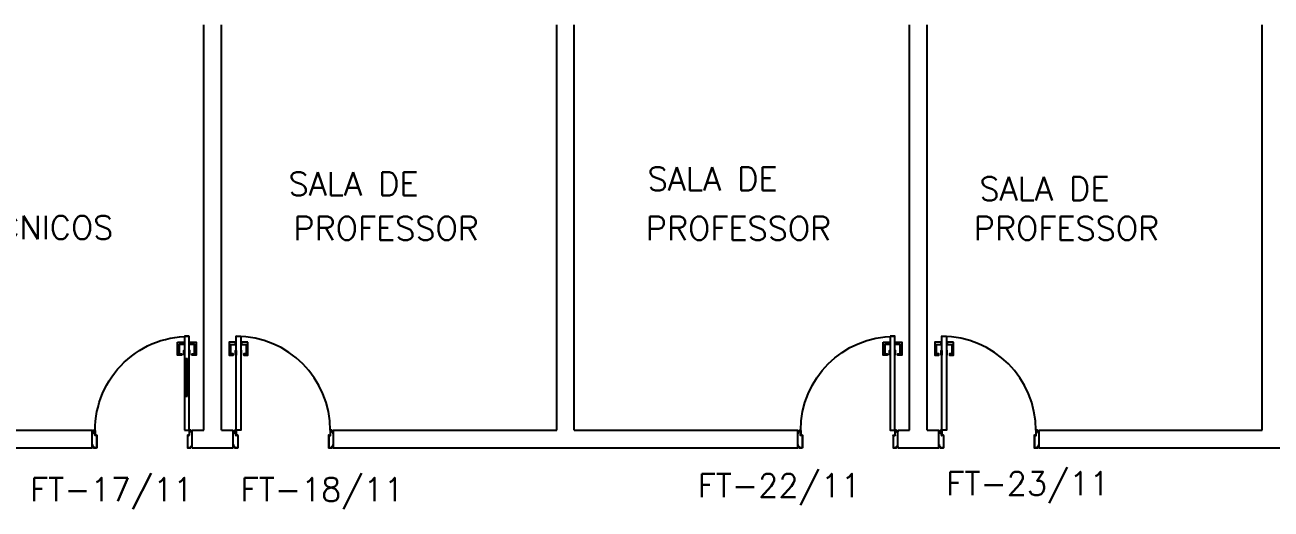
# Model space of a CAD drawing. Header units: millimetres. Extents: x 2686 to 2939, y 1294 to 1441.
# Drawn here: x 2742.3 to 2752.9, y 1406.25 to 1410.37 of the extents above; entities that cross this region are included whole.
import ezdxf

# ---------------------------------------------------------------- set-up
doc = ezdxf.new("R2010")
doc.units = ezdxf.units.MM
for name, color, linetype in [('AR-ALV', 2, 'Continuous'), ('AR-PORTA', 1, 'Continuous'), ('ENDEREÇO', 2, 'Continuous'), ('maçaneta', 1, 'Continuous'), ('mov', 1, 'Continuous'), ('PM-PERFIL U-C', 2, 'Continuous'), ('PM-VIDRO', 2, 'Continuous'), ('pm1', 2, 'Continuous'), ('pm2', 2, 'Continuous'), ('TEXTO', 2, 'Continuous')]:
    doc.layers.add(name, color=color, linetype=linetype)
doc.styles.add('UNB-100', font='simplex.shx', dxfattribs={"height": 0.2})
doc.styles.add('UNB1-100', font='simplex.shx', dxfattribs={"height": 0.2})

# ---------------------------------------------------------------- blocks, each defined once
blk = doc.blocks.new('PM3V')
at = {"layer": 'maçaneta'}
for points in [[(0.02, 0.9), (-0.035, 0.9), (-0.035, 0.79), (0, 0.79), (0, 0.8), (-0.02, 0.8), (-0.02, 0.879, -0.414214), (-0.018, 0.88), (0.02, 0.88)], [(0.125, 0.9), (0.07, 0.9), (0.07, 0.88), (0.109, 0.88, -0.414214), (0.11, 0.879), (0.11, 0.8), (0.09, 0.8), (0.09, 0.79), (0.125, 0.79)]]:
    blk.add_lwpolyline(points, format="xyb", close=True, dxfattribs=at)
for points in [[(0.02, 0.79), (0.02, 0.83), (0.025, 0.83), (0.025, 0.79)], [(0.07, 0.79), (0.07, 0.83), (0.065, 0.83), (0.065, 0.79)]]:
    blk.add_lwpolyline(points, close=True, dxfattribs=at)
at = {"layer": 'mov'}
blk.add_arc((0.025, 0.15), 0.8, 356.8472, 90, dxfattribs=at)
at = {"layer": 'PM-PERFIL U-C'}
for p, q in [((0, 0.12), (0, 0.139)), ((0.002, 0.12), (0, 0.12)), ((0.002, 0.14), (0.01, 0.14)), ((0.002, 0.138), (0.002, 0.12)), ((0.011, 0.138), (0.002, 0.138)), ((0.01, 0.14), (0.01, 0.149)), ((0.012, 0.15), (0.024, 0.15)), ((0.012, 0.148), (0.012, 0.14)), ((0.023, 0.148), (0.012, 0.148)), ((0.023, 0.109), (0.023, 0.148)), ((0.025, 0.149), (0.025, 0.109)), ((0.038, 0.109), (0.025, 0.109)), ((0.038, 0.107), (0.025, 0.107)), ((0.038, 0.107), (0.038, 0.002)), ((0.04, 0.108), (0.04, 0.002)), ((0.81, 0.108), (0.81, 0.002)), ((0.812, 0.109), (0.825, 0.109)), ((0.812, 0.107), (0.826, 0.107)), ((0.812, 0.107), (0.812, 0.002)), ((0.825, 0.149), (0.825, 0.109)), ((0.839, 0.15), (0.827, 0.15)), ((0.827, 0.148), (0.838, 0.148)), ((0.827, 0.109), (0.827, 0.148)), ((0.838, 0.148), (0.838, 0.14)), ((0.84, 0.14), (0.84, 0.149)), ((0.849, 0.14), (0.84, 0.14)), ((0.84, 0.138), (0.848, 0.138)), ((0.848, 0.138), (0.848, 0.12)), ((0.848, 0.12), (0.85, 0.12)), ((0.85, 0.12), (0.85, 0.139)), ((0, 0.03), (0.002, 0.03)), ((0, 0.012), (0, 0.03)), ((0.002, 0.03), (0.002, 0.012)), ((0.002, 0.012), (0.011, 0.012)), ((0.01, 0.01), (0.002, 0.01)), ((0.01, 0.002), (0.01, 0.01)), ((0.012, 0.011), (0.012, 0.002)), ((0.012, 0.002), (0.038, 0.002)), ((0.038, 0), (0.012, 0)), ((0.838, 0.002), (0.812, 0.002)), ((0.812, 0), (0.839, 0)), ((0.838, 0.011), (0.838, 0.002)), ((0.848, 0.012), (0.84, 0.012)), ((0.84, 0.002), (0.84, 0.01)), ((0.84, 0.01), (0.849, 0.01)), ((0.85, 0.03), (0.848, 0.03)), ((0.848, 0.03), (0.848, 0.012)), ((0.85, 0.012), (0.85, 0.03))]:
    blk.add_line(p, q, dxfattribs=at)
for centre, start, end in [((0.002, 0.139), 90, 180), ((0.012, 0.149), 90, 180), ((0.011, 0.14), 270, 0), ((0.025, 0.109), 180, 270), ((0.024, 0.149), 360, 90), ((0.038, 0.108), 0, 90), ((0.812, 0.108), 90, 180), ((0.827, 0.149), 90, 180), ((0.826, 0.109), 270, 0), ((0.84, 0.14), 180, 270), ((0.839, 0.149), 0, 90), ((0.849, 0.139), 0, 90), ((0.002, 0.012), 180, 270), ((0.012, 0.002), 180, 270), ((0.011, 0.011), 0, 90), ((0.038, 0.002), 269.9386, 0), ((0.812, 0.002), 180, 270.0614), ((0.84, 0.011), 90, 180), ((0.839, 0.002), 270, 0), ((0.849, 0.012), 270, 0)]:
    blk.add_arc(centre, 0.0015, start, end, dxfattribs=at)
at = {"layer": 'PM-VIDRO', "color": 1}
for p, q in [((0.04, 0.45), (0.04, 0.75)), ((0.05, 0.75), (0.05, 0.45))]:
    blk.add_line(p, q, dxfattribs=at)
at = {"layer": 'pm1'}
for p, q in [((0.025, 0.95), (0.065, 0.95)), ((0.025, 0.75), (0.025, 0.95)), ((0.065, 0.95), (0.065, 0.76)), ((0.04, 0.75), (0.025, 0.75)), ((0.065, 0.76), (0.04, 0.76)), ((0.04, 0.75), (0.04, 0.76)), ((0.05, 0.76), (0.05, 0.75)), ((0.065, 0.75), (0.05, 0.75)), ((0.065, 0.76), (0.065, 0.75)), ((0.025, 0.15), (0.025, 0.45)), ((0.04, 0.45), (0.025, 0.45)), ((0.04, 0.44), (0.04, 0.45)), ((0.065, 0.44), (0.04, 0.44)), ((0.065, 0.45), (0.05, 0.45)), ((0.05, 0.45), (0.05, 0.44)), ((0.065, 0.45), (0.065, 0.44)), ((0.065, 0.44), (0.065, 0.15)), ((0.065, 0.15), (0.025, 0.15))]:
    blk.add_line(p, q, dxfattribs=at)
at = {"layer": 'pm2'}
for p, q in [((0.025, 0.45), (0.025, 0.75)), ((0.065, 0.75), (0.065, 0.45)), ((0.025, 0.15), (0.025, 0.109)), ((0.025, 0.109), (0.035, 0.109)), ((0.825, 0.109), (0.815, 0.109)), ((0.815, 0), (0.84, 0)), ((0.84, 0.01), (0.85, 0.01)), ((0.84, 0), (0.84, 0.01))]:
    blk.add_line(p, q, dxfattribs=at)
blk = doc.blocks.new('PM3')
at = {"layer": 'maçaneta'}
for points in [[(0.02, 0.825), (-0.035, 0.825), (-0.035, 0.715), (0, 0.715), (0, 0.725), (-0.02, 0.725), (-0.02, 0.804, -0.414214), (-0.019, 0.805), (0.02, 0.805)], [(0.125, 0.825), (0.07, 0.825), (0.07, 0.805), (0.108, 0.805, -0.414214), (0.11, 0.804), (0.11, 0.725), (0.09, 0.725), (0.09, 0.715), (0.125, 0.715)]]:
    blk.add_lwpolyline(points, format="xyb", close=True, dxfattribs=at)
for points in [[(0.02, 0.715), (0.02, 0.755), (0.025, 0.755), (0.025, 0.715)], [(0.07, 0.715), (0.07, 0.755), (0.065, 0.755), (0.065, 0.715)]]:
    blk.add_lwpolyline(points, close=True, dxfattribs=at)
at = {"layer": 'mov'}
blk.add_arc((0.025, 0.075), 0.8, 0, 90, dxfattribs=at)
at = {"layer": 'PM-PERFIL U-C'}
for p, q in [((0, 0.045), (0, 0.063)), ((0.002, 0.045), (0, 0.045)), ((0.001, 0.065), (0.01, 0.065)), ((0.002, 0.063), (0.002, 0.045)), ((0.01, 0.063), (0.002, 0.063)), ((0.01, 0.065), (0.01, 0.073)), ((0.011, 0.075), (0.023, 0.075)), ((0.012, 0.073), (0.012, 0.064)), ((0.023, 0.073), (0.012, 0.073)), ((0.023, 0.033), (0.023, 0.073)), ((0.038, 0.032), (0.024, 0.032)), ((0.025, 0.073), (0.025, 0.034)), ((0.038, 0.034), (0.025, 0.034)), ((0.038, 0.032), (0.038, -0.073)), ((0.04, 0.032), (0.04, -0.074)), ((0.81, 0.032), (0.81, -0.074)), ((0.812, 0.034), (0.825, 0.034)), ((0.812, 0.032), (0.826, 0.032)), ((0.812, 0.032), (0.812, -0.073)), ((0.825, 0.073), (0.825, 0.034)), ((0.839, 0.075), (0.827, 0.075)), ((0.827, 0.073), (0.838, 0.073)), ((0.827, 0.033), (0.827, 0.073)), ((0.838, 0.073), (0.838, 0.064)), ((0.84, 0.065), (0.84, 0.073)), ((0.849, 0.065), (0.84, 0.065)), ((0.84, 0.063), (0.848, 0.063)), ((0.848, 0.063), (0.848, 0.045)), ((0.848, 0.045), (0.85, 0.045)), ((0.85, 0.045), (0.85, 0.063)), ((0, -0.045), (0.002, -0.045)), ((0, -0.064), (0, -0.045)), ((0.01, -0.065), (0.001, -0.065)), ((0.002, -0.045), (0.002, -0.063)), ((0.002, -0.063), (0.01, -0.063)), ((0.01, -0.074), (0.01, -0.065)), ((0.038, -0.075), (0.011, -0.075)), ((0.012, -0.065), (0.012, -0.073)), ((0.012, -0.073), (0.038, -0.073)), ((0.838, -0.073), (0.812, -0.073)), ((0.812, -0.075), (0.839, -0.075)), ((0.838, -0.065), (0.838, -0.073)), ((0.848, -0.063), (0.84, -0.063)), ((0.84, -0.074), (0.84, -0.065)), ((0.84, -0.065), (0.849, -0.065)), ((0.85, -0.045), (0.848, -0.045)), ((0.848, -0.045), (0.848, -0.063)), ((0.85, -0.064), (0.85, -0.045))]:
    blk.add_line(p, q, dxfattribs=at)
for centre, start, end in [((0.001, 0.063), 90, 180), ((0.011, 0.073), 90, 180), ((0.01, 0.064), 270, 0), ((0.023, 0.073), 360, 90), ((0.024, 0.033), 180, 270), ((0.038, 0.032), 0, 90), ((0.812, 0.032), 90, 180), ((0.827, 0.073), 90, 180), ((0.826, 0.033), 270, 0), ((0.84, 0.064), 180, 270), ((0.839, 0.073), 0, 90), ((0.849, 0.063), 0, 90), ((0.001, -0.064), 180, 270), ((0.01, -0.065), 0, 90), ((0.011, -0.074), 180, 270), ((0.038, -0.074), 269.9386, 0), ((0.812, -0.074), 180, 270.0614), ((0.84, -0.065), 90, 180), ((0.839, -0.074), 270, 0), ((0.849, -0.064), 270, 0)]:
    blk.add_arc(centre, 0.0015, start, end, dxfattribs=at)
at = {"layer": 'pm1'}
blk.add_lwpolyline([(0.065, 0.875), (0.065, 0.075), (0.025, 0.075), (0.025, 0.875)], close=True, dxfattribs=at)

msp = doc.modelspace()

# ---------------------------------------------------------------- linework, layer by layer
at = {"layer": 'AR-ALV'}
for p, q in [((2743.821, 1406.925), (2743.821, 1410.375)), ((2743.971, 1406.925), (2743.971, 1410.375)), ((2746.821, 1406.925), (2746.821, 1410.375)), ((2746.971, 1406.925), (2746.971, 1410.375)), ((2749.821, 1406.925), (2749.821, 1410.375)), ((2749.971, 1406.925), (2749.971, 1410.375)), ((2752.821, 1406.925), (2752.821, 1410.375)), ((2741.571, 1406.925), (2742.871, 1406.925)), ((2742.871, 1406.775), (2742.871, 1406.925)), ((2743.721, 1406.775), (2743.721, 1406.925)), ((2743.721, 1406.925), (2743.821, 1406.925)), ((2743.971, 1406.925), (2744.071, 1406.925)), ((2744.071, 1406.775), (2744.071, 1406.925)), ((2744.921, 1406.925), (2746.821, 1406.925)), ((2744.921, 1406.925), (2744.921, 1406.775)), ((2746.971, 1406.925), (2748.871, 1406.925)), ((2748.871, 1406.775), (2748.871, 1406.925)), ((2749.721, 1406.775), (2749.721, 1406.925)), ((2749.721, 1406.925), (2749.821, 1406.925)), ((2749.971, 1406.925), (2750.071, 1406.925)), ((2750.071, 1406.775), (2750.071, 1406.925)), ((2750.921, 1406.925), (2752.821, 1406.925)), ((2750.921, 1406.925), (2750.921, 1406.775)), ((2750.921, 1406.925), (2750.921, 1406.775)), ((2741.321, 1406.775), (2742.871, 1406.775)), ((2743.721, 1406.775), (2744.071, 1406.775)), ((2744.921, 1406.775), (2748.871, 1406.775)), ((2746.821, 1406.775), (2746.971, 1406.775)), ((2749.721, 1406.775), (2750.071, 1406.775)), ((2750.921, 1406.775), (2754.871, 1406.775))]:
    msp.add_line(p, q, dxfattribs=at)

# ---------------------------------------------------------------- block references
at = {"layer": 'AR-PORTA', "xscale": -1}
for name, p in [('PM3V', (2743.721, 1406.775)), ('PM3', (2749.721, 1406.85))]:
    msp.add_blockref(name, p, dxfattribs=at)
at = {"layer": 'AR-PORTA'}
for p in [(2744.071, 1406.85), (2750.071, 1406.85)]:
    msp.add_blockref('PM3', p, dxfattribs=at)

# ---------------------------------------------------------------- texts
at = {"layer": 'ENDEREÇO', "style": 'UNB1-100'}
for s, p in [('FT-17/11', (2742.343, 1406.321)), ('FT-18/11', (2744.133, 1406.321)), ('FT-22/11', (2748.02, 1406.355)), ('FT-23/11', (2750.134, 1406.372))]:
    msp.add_text(s, height=0.2, dxfattribs=at).set_placement(p)
at = {"layer": 'TEXTO', "style": 'UNB-100'}
for s, p in [('SALA DE', (2744.541, 1408.923)), ('SALA DE', (2747.594, 1408.965)), ('SALA DE', (2750.416, 1408.881)), ('TÉCNICOS', (2741.774, 1408.551)), ('PROFESSOR', (2744.583, 1408.544)), ('PROFESSOR', (2747.579, 1408.544)), ('PROFESSOR', (2750.368, 1408.544))]:
    msp.add_text(s, height=0.2, dxfattribs=at).set_placement(p)

doc.saveas('drawing.dxf')
